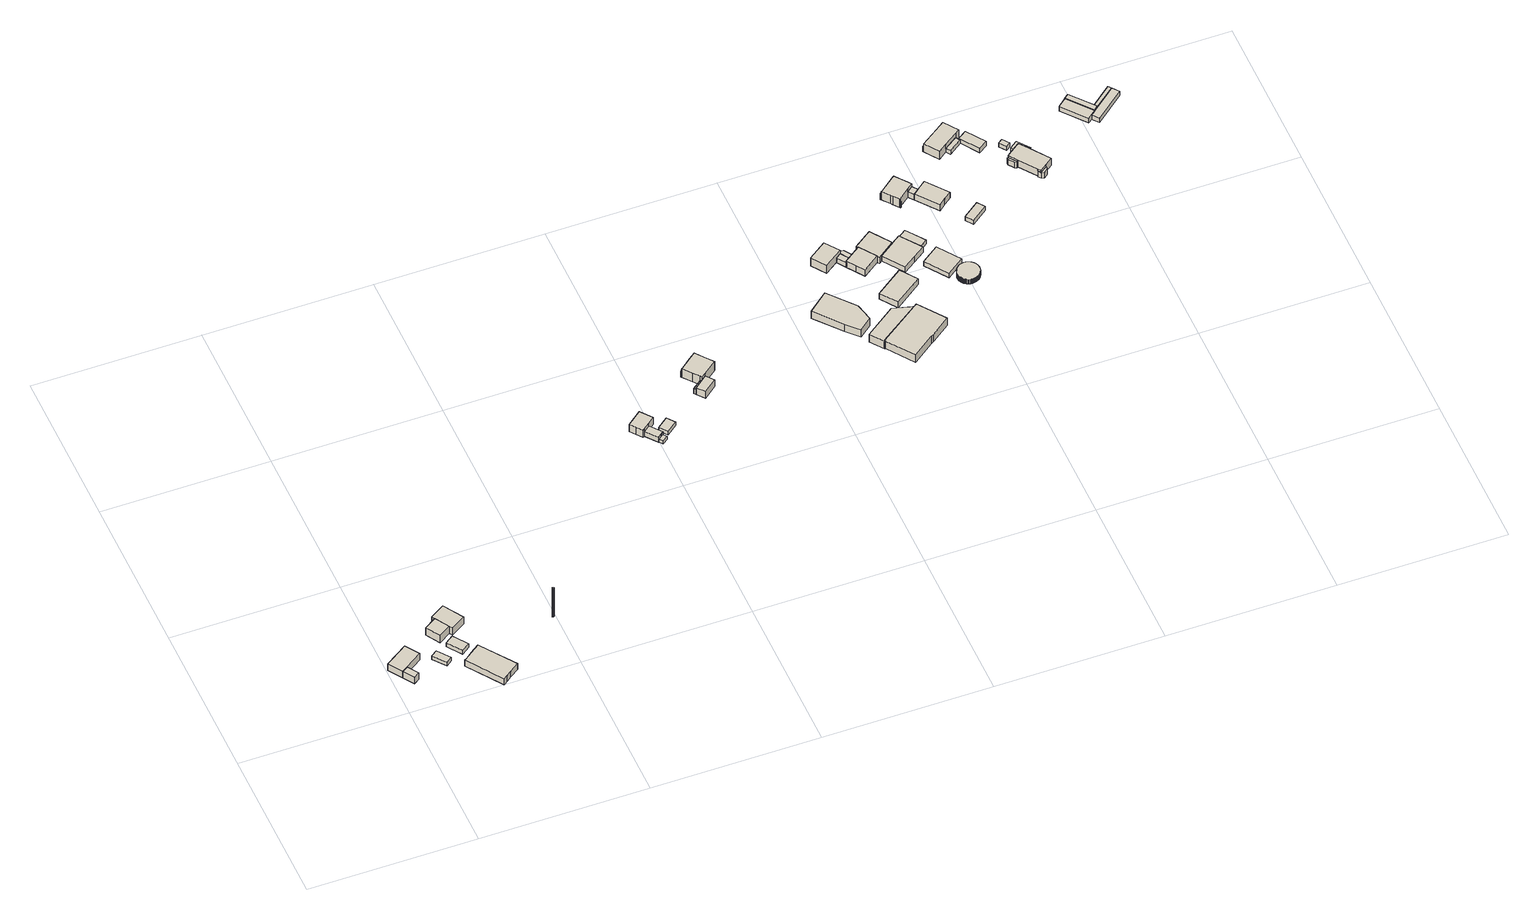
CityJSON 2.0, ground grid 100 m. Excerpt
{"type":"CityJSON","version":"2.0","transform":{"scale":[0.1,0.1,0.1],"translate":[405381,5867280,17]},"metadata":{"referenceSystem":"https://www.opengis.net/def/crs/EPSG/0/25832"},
"CityObjects":{
"building1":{"type":"Building","attributes":{"Gemeindeschluessel":"03454006","AbsoluteHoehe":"18.133","MittlereTraufHoehe":"21.842","Firsthoehe":"24.356","function":"31001_1000","roofType":"5000","measuredHeight":6.22},"address":[{"country":"Germany","locality":"Breddenberg","thoroughfareNumber":"69","thoroughfareName":"Hauptstraße"}],"children":["building1-1","building1-2"],"geometry":[{"type":"MultiSurface","lod":"1","boundaries":[[[0,1,2,3]],[[4,5,6,7]],[[8,9,7,3]],[[5,4,2,1]],[[0,10,11,12,5,1]],[[7,6,0,3]],[[2,4,9,8]],[[10,6,12,11]]]}]},
"building1-1":{"type":"BuildingPart","attributes":{"AbsoluteHoehe":"18.133","MittlereTraufHoehe":"21.842","Firsthoehe":"24.356","roofType":"5000","measuredHeight":6.22},"parents":["building1"],"geometry":[{"type":"MultiSurface","lod":"1","boundaries":[[[13,8,2,14]],[[4,9,15,16]],[[4,16,14,2]],[[15,9,8,13]],[[16,15,13,14]],[[8,9,4,2]]]}]},
"building1-2":{"type":"BuildingPart","attributes":{"BezugspunktDach":"4000","AbsoluteHoehe":"18.133","MittlereTraufHoehe":"21.633","Firsthoehe":"21.633","measuredHeight":3.5},"parents":["building1"],"geometry":[{"type":"MultiSurface","lod":"1","boundaries":[[[11,10,17,18]],[[19,6,12,20]],[[19,20,18,17]],[[6,19,17,10]],[[20,12,11,18]],[[11,12,6,10]]]}]},
"building2":{"type":"Building","attributes":{"Gemeindeschluessel":"03454006","AbsoluteHoehe":"18.242","MittlereTraufHoehe":"21.018","Firsthoehe":"21.018","function":"31001_2000","roofType":"1000","measuredHeight":2.78},"address":[{"country":"Germany","locality":"Breddenberg"}],"geometry":[{"type":"MultiSurface","lod":"1","boundaries":[[[21,22,23,24]],[[25,26,27,28]],[[25,28,24,23]],[[26,25,23,22]],[[27,26,22,21]],[[28,27,21,24]]]}]},
"building3":{"type":"Building","attributes":{"Gemeindeschluessel":"03454006","AbsoluteHoehe":"18.824","MittlereTraufHoehe":"22.311","Firsthoehe":"26.607","function":"31001_1000","roofType":"3100","measuredHeight":7.78},"address":[{"country":"Germany","locality":"Breddenberg","thoroughfareNumber":"67","thoroughfareName":"Hauptstraße"}],"geometry":[{"type":"MultiSurface","lod":"1","boundaries":[[[29,30,31,32]],[[33,34,35,36]],[[33,36,32,31]],[[34,33,31,30]],[[35,34,30,29]],[[36,35,29,32]]]}]},
"building4":{"type":"Building","attributes":{"Gemeindeschluessel":"03454006","AbsoluteHoehe":"18.401","MittlereTraufHoehe":"20.747","Firsthoehe":"22.11","function":"31001_2000","roofType":"5000","measuredHeight":3.71},"address":[{"country":"Germany","locality":"Breddenberg"}],"geometry":[{"type":"MultiSurface","lod":"1","boundaries":[[[37,38,39,40]],[[41,42,43,44]],[[41,44,40,39]],[[42,41,39,38]],[[43,42,38,37]],[[44,43,37,40]]]}]},
"building5":{"type":"Building","attributes":{"Gemeindeschluessel":"03454006","AbsoluteHoehe":"17.993","MittlereTraufHoehe":"22.413","Firsthoehe":"23.243","function":"31001_2000","roofType":"3100","measuredHeight":5.25},"address":[{"country":"Germany","locality":"Breddenberg"}],"geometry":[{"type":"MultiSurface","lod":"1","boundaries":[[[45,46,47,48,49,50,51,52,53]],[[54,55,56,57,58,59,60,61,62]],[[54,62,53,52]],[[55,54,52,51]],[[56,55,51,50]],[[57,56,50,49]],[[58,57,49,48]],[[59,58,48,47]],[[60,59,47,46]],[[61,60,46,45]],[[62,61,45,53]]]}]},
"building6":{"type":"Building","attributes":{"Gemeindeschluessel":"03454006","AbsoluteHoehe":"18.961","MittlereTraufHoehe":"23.711","Firsthoehe":"26.607","function":"31001_2000","roofType":"3100","measuredHeight":7.64},"address":[{"country":"Germany","locality":"Breddenberg"}],"geometry":[{"type":"MultiSurface","lod":"1","boundaries":[[[63,64,65,66,67,29,68,32]],[[69,70,71,72,73,74,75,76]],[[69,76,32,68]],[[70,69,68,29]],[[71,70,29,67]],[[72,71,67,66]],[[73,72,66,65]],[[74,73,65,64]],[[75,74,64,63]],[[76,75,63,32]]]}]},
"building7":{"type":"Building","attributes":{"Gemeindeschluessel":"03454006","AbsoluteHoehe":"18.633","MittlereTraufHoehe":"41.135","Firsthoehe":"41.135","function":"51002_1250","roofType":"1000","measuredHeight":22.5},"address":[{"country":"Germany","locality":"Breddenberg"}],"geometry":[{"type":"MultiSurface","lod":"1","boundaries":[[[77,78,79,80,81,82,83,84,85,86,87,88,89,90,91,92,93,94,95,96,97,98,99,100,101]],[[102,103,104,105,106,107,108,109,110,111,112,113,114,115,116,117,118,119,120,121,122,123,124,125,126]],[[102,126,101,100]],[[103,102,100,99]],[[104,103,99,98]],[[105,104,98,97]],[[106,105,97,96]],[[107,106,96,95]],[[108,107,95,94]],[[109,108,94,93]],[[110,109,93,92]],[[111,110,92,91]],[[112,111,91,90]],[[113,112,90,89]],[[114,113,89,88]],[[115,114,88,87]],[[116,115,87,86]],[[117,116,86,85]],[[118,117,85,84]],[[119,118,84,83]],[[120,119,83,82]],[[121,120,82,81]],[[122,121,81,80]],[[123,122,80,79]],[[124,123,79,78]],[[125,124,78,77]],[[126,125,77,101]]]}]},
"building8":{"type":"Building","attributes":{"Gemeindeschluessel":"03454006","AbsoluteHoehe":"18.29","MittlereTraufHoehe":"22.704","Firsthoehe":"26.331","function":"31001_1000","roofType":"3100","measuredHeight":8.04},"address":[{"country":"Germany","locality":"Breddenberg","thoroughfareNumber":"65","thoroughfareName":"Hauptstraße"}],"geometry":[{"type":"MultiSurface","lod":"1","boundaries":[[[127,128,129,130,131,132,133,134]],[[135,136,137,138,139,140,141,142]],[[135,142,134,133]],[[136,135,133,132]],[[137,136,132,131]],[[138,137,131,130]],[[139,138,130,129]],[[140,139,129,128]],[[141,140,128,127]],[[142,141,127,134]]]}]},
"building9":{"type":"Building","attributes":{"Gemeindeschluessel":"03454006","AbsoluteHoehe":"18.298","MittlereTraufHoehe":"21.545","Firsthoehe":"23.427","function":"31001_2000","roofType":"3100","measuredHeight":5.13},"address":[{"country":"Germany","locality":"Breddenberg"}],"geometry":[{"type":"MultiSurface","lod":"1","boundaries":[[[143,144,145,146,147,148,149,150]],[[151,152,142,153,141,154,155,156]],[[151,156,150,149]],[[152,151,149,148]],[[142,152,148,147]],[[153,142,147,146]],[[141,153,146,145]],[[154,141,145,144]],[[155,154,144,143]],[[156,155,143,150]]]}]},
"building10":{"type":"Building","attributes":{"Gemeindeschluessel":"03454006","AbsoluteHoehe":"18.32","MittlereTraufHoehe":"20.612","Firsthoehe":"20.612","function":"51009_1610","roofType":"1000","measuredHeight":2.29},"address":[{"country":"Germany","locality":"Breddenberg"}],"geometry":[{"type":"MultiSurface","lod":"1","boundaries":[[[157,158,159,160]],[[161,162,151,155]],[[161,155,160,159]],[[162,161,159,158]],[[151,162,158,157]],[[155,151,157,160]]]}]},
"building11":{"type":"Building","attributes":{"Gemeindeschluessel":"03454006","AbsoluteHoehe":"18.269","MittlereTraufHoehe":"20.357","Firsthoehe":"21.75","function":"31001_2000","roofType":"3100","measuredHeight":3.48},"address":[{"country":"Germany","locality":"Breddenberg"}],"geometry":[{"type":"MultiSurface","lod":"1","boundaries":[[[163,164,165,166]],[[167,168,169,170]],[[167,170,166,165]],[[168,167,165,164]],[[169,168,164,163]],[[170,169,163,166]]]}]},
"building12":{"type":"Building","attributes":{"Gemeindeschluessel":"03454006","AbsoluteHoehe":"18.829","MittlereTraufHoehe":"22.67","Firsthoehe":"25.499","function":"31001_2000","roofType":"3300","measuredHeight":6.67},"address":[{"country":"Germany","locality":"Breddenberg"}],"children":["building12-1"],"geometry":[{"type":"MultiSurface","lod":"1","boundaries":[[[171,172,173,174]],[[175,176,177,178]],[[175,178,174,173]],[[176,175,173,172]],[[171,177,179,180,181,172]],[[178,177,171,174]],[[180,179,176,181]]]}]},
"building12-1":{"type":"BuildingPart","attributes":{"AbsoluteHoehe":"18.829","MittlereTraufHoehe":"22.67","Firsthoehe":"22.67","roofType":"1000","measuredHeight":3.84},"parents":["building12"],"geometry":[{"type":"MultiSurface","lod":"1","boundaries":[[[182,181,183,184]],[[185,176,186,187]],[[185,187,184,183]],[[186,176,181,182]],[[187,186,182,184]],[[176,179,180,181]]]}]},
"building13":{"type":"Building","attributes":{"Gemeindeschluessel":"03454006","AbsoluteHoehe":"19.011","MittlereTraufHoehe":"22.985","Firsthoehe":"25.611","function":"51009_1610","roofType":"3100","measuredHeight":6.6},"address":[{"country":"Germany","locality":"Breddenberg"}],"geometry":[{"type":"MultiSurface","lod":"1","boundaries":[[[188,189,190,191]],[[192,193,194,195]],[[192,195,191,190]],[[193,192,190,189]],[[194,193,189,188]],[[195,194,188,191]]]}]},
"building14":{"type":"Building","attributes":{"Gemeindeschluessel":"03454006","AbsoluteHoehe":"19.006","MittlereTraufHoehe":"24.51","Firsthoehe":"28.941","function":"31001_1000","roofType":"3100","measuredHeight":9.94},"address":[{"country":"Germany","locality":"Breddenberg","thoroughfareNumber":"63","thoroughfareName":"Hauptstraße"}],"children":["building14-1","building14-2"],"geometry":[{"type":"MultiSurface","lod":"1","boundaries":[[[196,197,198,199,200,201,202,203,204,205]],[[206,193,192,207,208,209,210,211,212,213]],[[206,213,205,204]],[[203,214,215,204]],[[192,193,203,202]],[[201,216,217,202]],[[208,207,201,200]],[[209,208,200,199]],[[210,209,199,198]],[[211,210,198,197]],[[212,218,219,196]],[[213,212,196,205]],[[214,193,206,215]],[[216,207,192,217]]]}]},
"building14-1":{"type":"BuildingPart","attributes":{"AbsoluteHoehe":"19.006","MittlereTraufHoehe":"23.248","Firsthoehe":"23.248","roofType":"1000","measuredHeight":4.24},"parents":["building14"],"geometry":[{"type":"MultiSurface","lod":"1","boundaries":[[[217,216,220,221]],[[222,207,192,195]],[[222,195,221,220]],[[207,222,220,216]],[[195,192,217,221]],[[192,207,216,217]]]}]},
"building14-2":{"type":"BuildingPart","attributes":{"AbsoluteHoehe":"19.006","MittlereTraufHoehe":"23.248","Firsthoehe":"23.248","roofType":"1000","measuredHeight":4.24},"parents":["building14"],"geometry":[{"type":"MultiSurface","lod":"1","boundaries":[[[215,214,223,224]],[[194,193,206,225]],[[194,225,224,223]],[[193,194,223,214]],[[225,206,215,224]],[[206,193,214,215]]]}]},
"building15":{"type":"Building","attributes":{"Gemeindeschluessel":"03454006","AbsoluteHoehe":"18.223","MittlereTraufHoehe":"23.867","Firsthoehe":"23.867","function":"31001_2720","roofType":"1000","measuredHeight":5.64},"address":[{"country":"Germany","locality":"Breddenberg"}],"geometry":[{"type":"MultiSurface","lod":"1","boundaries":[[[226,227,228,229,230,231]],[[232,233,234,235,236,237]],[[232,237,231,230]],[[233,232,230,229]],[[234,233,229,228]],[[235,234,228,227]],[[236,235,227,226]],[[237,236,226,231]]]}]},
"building16":{"type":"Building","attributes":{"Gemeindeschluessel":"03454006","AbsoluteHoehe":"18.051","MittlereTraufHoehe":"23.087","Firsthoehe":"26.846","function":"31001_2720","roofType":"3100","measuredHeight":8.79},"address":[{"country":"Germany","locality":"Breddenberg"}],"children":["building16-1"],"geometry":[{"type":"MultiSurface","lod":"1","boundaries":[[[238,239,240,241,242,243,244,245,246]],[[247,248,249,250,251,252,253,254,255]],[[247,255,246,245]],[[248,247,245,244]],[[252,251,241,240]],[[253,252,240,239]],[[254,253,239,238]],[[255,254,238,246]],[[249,248,244,243]],[[242,250,249,243]],[[251,250,242,241]]]}]},
"building16-1":{"type":"BuildingPart","attributes":{"BezugspunktDach":"2200","AbsoluteHoehe":"18.051","MittlereTraufHoehe":"24.21","Firsthoehe":"24.21","measuredHeight":6.16},"parents":["building16"],"geometry":[{"type":"MultiSurface","lod":"1","boundaries":[[[256,257,258,259,260,261,262]],[[263,264,251,249,248,265,266]],[[263,266,262,261]],[[264,263,261,260]],[[251,264,260,259]],[[258,243,242,241,259]],[[257,244,243,258]],[[265,248,257,256]],[[266,265,256,262]],[[243,249,250,242]],[[242,250,251,241]],[[244,248,249,243]]]}]},
"building17":{"type":"Building","attributes":{"Gemeindeschluessel":"03454006","AbsoluteHoehe":"18.486","MittlereTraufHoehe":"22.329","Firsthoehe":"27.382","function":"31001_1210","roofType":"5000","measuredHeight":8.9},"address":[{"country":"Germany","locality":"Breddenberg","thoroughfareNumber":"61","thoroughfareName":"Hauptstraße"}],"children":["building17-1","building17-2"],"geometry":[{"type":"MultiSurface","lod":"1","boundaries":[[[267,268,269,270]],[[271,272,273,274]],[[271,274,270,269]],[[268,275,276,277,271,269]],[[267,273,278,279,275,268]],[[274,273,267,270]],[[275,272,277,276]],[[279,278,272,275]]]}]},
"building17-1":{"type":"BuildingPart","attributes":{"AbsoluteHoehe":"18.486","MittlereTraufHoehe":"22.33","Firsthoehe":"22.33","roofType":"1000","measuredHeight":3.84},"parents":["building17"],"geometry":[{"type":"MultiSurface","lod":"1","boundaries":[[[280,281,282,283,276]],[[284,285,286,287,277]],[[284,277,276,283]],[[285,284,283,282]],[[286,285,282,281]],[[287,286,281,280]],[[276,277,288,289]],[[289,288,287,280]]]}]},
"building17-2":{"type":"BuildingPart","attributes":{"AbsoluteHoehe":"18.486","MittlereTraufHoehe":"22.33","Firsthoehe":"22.33","roofType":"1000","measuredHeight":3.84},"parents":["building17"],"geometry":[{"type":"MultiSurface","lod":"1","boundaries":[[[275,279,290,280]],[[291,278,272,287]],[[291,287,280,290]],[[278,291,290,279]],[[272,278,279,275]],[[287,288,289,280]]]}]},
"building18":{"type":"Building","attributes":{"Gemeindeschluessel":"03454006","AbsoluteHoehe":"18.378","MittlereTraufHoehe":"22.64","Firsthoehe":"25.647","function":"31001_2000","roofType":"3100","measuredHeight":7.27},"address":[{"country":"Germany","locality":"Breddenberg"}],"geometry":[{"type":"MultiSurface","lod":"1","boundaries":[[[292,293,294,295,296,297,298]],[[299,300,301,302,303,304,305]],[[299,305,298,297]],[[300,299,297,296]],[[301,300,296,295]],[[302,301,295,294]],[[303,302,294,293]],[[304,303,293,292]],[[305,304,292,298]]]}]},
"building19":{"type":"Building","attributes":{"Gemeindeschluessel":"03454006","AbsoluteHoehe":"18.175","MittlereTraufHoehe":"21.396","Firsthoehe":"24.005","function":"31001_2000","roofType":"3100","measuredHeight":5.83},"address":[{"country":"Germany","locality":"Breddenberg"}],"geometry":[{"type":"MultiSurface","lod":"1","boundaries":[[[306,307,308,309]],[[310,311,312,313]],[[310,313,309,308]],[[311,310,308,307]],[[312,311,307,306]],[[313,312,306,309]]]}]},
"building20":{"type":"Building","attributes":{"Gemeindeschluessel":"03454006","AbsoluteHoehe":"18.23","MittlereTraufHoehe":"21.847","Firsthoehe":"23.659","function":"31001_2720","roofType":"3100","measuredHeight":5.43},"address":[{"country":"Germany","locality":"Breddenberg"}],"children":["building20-1","building20-2"],"geometry":[{"type":"MultiSurface","lod":"1","boundaries":[[[314,315,316,317,318,319,320,321,322,323,324]],[[325,326,327,328,329,330,331,332,333,334,335]],[[325,335,324,323]],[[326,325,323,322]],[[327,326,322,321]],[[328,327,321,320]],[[331,330,318,317]],[[332,331,317,316]],[[315,336,337,316]],[[334,333,315,314]],[[335,334,314,324]],[[319,329,328,320]],[[330,329,319,318]],[[336,333,332,337]]]}]},
"building20-1":{"type":"BuildingPart","attributes":{"AbsoluteHoehe":"18.23","MittlereTraufHoehe":"21.173","Firsthoehe":"21.173","roofType":"1000","measuredHeight":2.94},"parents":["building20"],"geometry":[{"type":"MultiSurface","lod":"1","boundaries":[[[336,338,339,337]],[[340,341,333,332]],[[340,332,337,339]],[[341,340,339,338]],[[333,341,338,336]],[[332,333,336,337]]]}]},
"building20-2":{"type":"BuildingPart","attributes":{"AbsoluteHoehe":"18.23","MittlereTraufHoehe":"21.801","Firsthoehe":"25.517","roofType":"3100","measuredHeight":7.29},"parents":["building20"],"geometry":[{"type":"MultiSurface","lod":"1","boundaries":[[[342,343,344,345,346,347,348,349,350,351]],[[352,353,354,355,356,357,331,330,328,358]],[[352,358,351,350]],[[353,352,350,349]],[[354,353,349,348]],[[355,354,348,347]],[[356,355,347,346]],[[357,356,346,345]],[[331,357,345,344]],[[330,331,344,343]],[[342,320,319,318,343]],[[358,328,342,351]],[[320,328,329,319]],[[319,329,330,318]]]}]},
"building21":{"type":"Building","attributes":{"Gemeindeschluessel":"03454006","AbsoluteHoehe":"17.996","MittlereTraufHoehe":"21.459","Firsthoehe":"21.459","function":"31001_2720","roofType":"1000","measuredHeight":3.46},"address":[{"country":"Germany","locality":"Breddenberg"}],"geometry":[{"type":"MultiSurface","lod":"1","boundaries":[[[359,360,361,362]],[[363,364,365,366]],[[363,366,362,361]],[[364,363,361,360]],[[365,364,360,359]],[[366,365,359,362]]]}]},
"building22":{"type":"Building","attributes":{"Gemeindeschluessel":"03454006","AbsoluteHoehe":"18.054","MittlereTraufHoehe":"21.695","Firsthoehe":"21.695","function":"51003_1201","roofType":"1000","measuredHeight":3.64},"address":[{"country":"Germany","locality":"Breddenberg"}],"geometry":[{"type":"MultiSurface","lod":"1","boundaries":[[[367,368,369,370,371,372,373,374,375,376,377,378,379,380,381,382,383,384,385,386,387,388,389,390,391,392,393,394,395,396,397,398,399,400,401,402,403,404,405,406,407,408,409,410,411,412,413,414,415,416,417,418,419,420,421,422,423,424,425,426,427,428,429,430,431,432,433,434,435,436,437,438,439,440,441,442,443,444,445,446,447,448,449,450,451,452,453,454,455,456,457,458]],[[459,460,461,462,463,464,465,466,467,468,469,470,471,472,473,474,475,476,477,478,479,480,481,482,483,484,485,486,487,488,489,490,491,492,493,494,495,496,497,498,499,500,501,502,503,504,505,506,507,508,509,510,511,512,513,514,515,516,517,518,519,520,521,522,523,524,525,526,527,528,529,530,531,532,533,534,535,536,537,538,539,540,541,542,543,544,545,546,547,548,549,550]],[[459,550,458,457]],[[460,459,457,456]],[[461,460,456,455]],[[462,461,455,454]],[[463,462,454,453]],[[464,463,453,452]],[[465,464,452,451]],[[466,465,451,450]],[[467,466,450,449]],[[468,467,449,448]],[[469,468,448,447]],[[470,469,447,446]],[[471,470,446,445]],[[472,471,445,444]],[[473,472,444,443]],[[474,473,443,442]],[[475,474,442,441]],[[476,475,441,440]],[[477,476,440,439]],[[478,477,439,438]],[[479,478,438,437]],[[480,479,437,436]],[[481,480,436,435]],[[482,481,435,434]],[[483,482,434,433]],[[484,483,433,432]],[[485,484,432,431]],[[486,485,431,430]],[[487,486,430,429]],[[488,487,429,428]],[[489,488,428,427]],[[490,489,427,426]],[[491,490,426,425]],[[492,491,425,424]],[[493,492,424,423]],[[494,493,423,422]],[[495,494,422,421]],[[496,495,421,420]],[[497,496,420,419]],[[498,497,419,418]],[[499,498,418,417]],[[500,499,417,416]],[[501,500,416,415]],[[502,501,415,414]],[[503,502,414,413]],[[504,503,413,412]],[[505,504,412,411]],[[506,505,411,410]],[[507,506,410,409]],[[508,507,409,408]],[[509,508,408,407]],[[510,509,407,406]],[[511,510,406,405]],[[512,511,405,404]],[[513,512,404,403]],[[514,513,403,402]],[[515,514,402,401]],[[516,515,401,400]],[[517,516,400,399]],[[518,517,399,398]],[[519,518,398,397]],[[520,519,397,396]],[[521,520,396,395]],[[522,521,395,394]],[[523,522,394,393]],[[524,523,393,392]],[[525,524,392,391]],[[526,525,391,390]],[[527,526,390,389]],[[528,527,389,388]],[[529,528,388,387]],[[530,529,387,386]],[[531,530,386,385]],[[532,531,385,384]],[[533,532,384,383]],[[534,533,383,382]],[[535,534,382,381]],[[536,535,381,380]],[[537,536,380,379]],[[538,537,379,378]],[[539,538,378,377]],[[540,539,377,376]],[[541,540,376,375]],[[542,541,375,374]],[[543,542,374,373]],[[544,543,373,372]],[[545,544,372,371]],[[546,545,371,370]],[[547,546,370,369]],[[548,547,369,368]],[[549,548,368,367]],[[550,549,367,458]]]}]},
"building23":{"type":"Building","attributes":{"Gemeindeschluessel":"03454006","AbsoluteHoehe":"18.284","MittlereTraufHoehe":"23.957","Firsthoehe":"26.852","function":"31001_1000","roofType":"3100","measuredHeight":8.57},"address":[{"country":"Germany","locality":"Breddenberg","thoroughfareNumber":"59","thoroughfareName":"Hauptstraße"}],"children":["building23-1","building23-2","building23-3","building23-4"],"geometry":[{"type":"MultiSurface","lod":"1","boundaries":[[[551,552,553,554,555,556,557,558,559,560,561,562]],[[563,564,565,566,567,568,569,570,571,572,573,574]],[[561,575,576,562]],[[564,563,561,560]],[[565,564,560,559]],[[566,565,559,558]],[[557,577,578,558]],[[568,567,557,556]],[[555,579,580,556]],[[570,569,555,554]],[[571,570,554,553]],[[572,571,553,552]],[[551,581,582,552]],[[574,573,551,562]],[[575,563,574,576]],[[577,567,566,578]],[[579,569,568,580]],[[581,573,572,582]]]}]},
"building23-1":{"type":"BuildingPart","attributes":{"AbsoluteHoehe":"18.284","MittlereTraufHoehe":"22.879","Firsthoehe":"22.879","roofType":"1000","measuredHeight":4.6},"parents":["building23"],"geometry":[{"type":"MultiSurface","lod":"1","boundaries":[[[580,579,583,584]],[[585,569,568,586]],[[585,586,584,583]],[[569,585,583,579]],[[586,568,580,584]],[[568,569,579,580]]]}]},
"building23-2":{"type":"BuildingPart","attributes":{"AbsoluteHoehe":"18.284","MittlereTraufHoehe":"22.879","Firsthoehe":"22.879","roofType":"1000","measuredHeight":4.6},"parents":["building23"],"geometry":[{"type":"MultiSurface","lod":"1","boundaries":[[[587,588,576,575]],[[574,589,590,563]],[[589,574,576,588]],[[590,589,588,587]],[[563,590,587,575]],[[574,563,575,576]]]}]},
"building23-3":{"type":"BuildingPart","attributes":{"AbsoluteHoehe":"18.284","MittlereTraufHoehe":"22.879","Firsthoehe":"22.879","roofType":"1000","measuredHeight":4.6},"parents":["building23"],"geometry":[{"type":"MultiSurface","lod":"1","boundaries":[[[591,582,581,592,593]],[[594,573,572,595,596]],[[594,596,593,592]],[[573,594,592,581]],[[595,572,582,591]],[[596,595,591,593]],[[572,573,581,582]]]}]},
"building23-4":{"type":"BuildingPart","attributes":{"AbsoluteHoehe":"18.284","MittlereTraufHoehe":"22.879","Firsthoehe":"22.879","roofType":"1000","measuredHeight":4.6},"parents":["building23"],"geometry":[{"type":"MultiSurface","lod":"1","boundaries":[[[578,577,597,598]],[[599,567,566,600]],[[599,600,598,597]],[[567,599,597,577]],[[600,566,578,598]],[[566,567,577,578]]]}]},
"building24":{"type":"Building","attributes":{"Gemeindeschluessel":"03454006","AbsoluteHoehe":"18.442","MittlereTraufHoehe":"22.633","Firsthoehe":"24.799","function":"31001_2000","roofType":"3100","measuredHeight":6.36},"address":[{"country":"Germany","locality":"Breddenberg"}],"geometry":[{"type":"MultiSurface","lod":"1","boundaries":[[[601,602,603,604,605,606,607]],[[608,609,610,611,612,613,614]],[[608,614,607,606]],[[609,608,606,605]],[[610,609,605,604]],[[611,610,604,603]],[[612,611,603,602]],[[613,612,602,601]],[[614,613,601,607]]]}]},
"building25":{"type":"Building","attributes":{"Gemeindeschluessel":"03454006","AbsoluteHoehe":"18.373","MittlereTraufHoehe":"20.759","Firsthoehe":"22.606","function":"31001_2000","roofType":"3100","measuredHeight":4.23},"address":[{"country":"Germany","locality":"Breddenberg"}],"geometry":[{"type":"MultiSurface","lod":"1","boundaries":[[[615,616,617,618]],[[619,620,621,622]],[[619,622,618,617]],[[620,619,617,616]],[[621,620,616,615]],[[622,621,615,618]]]}]},
"building26":{"type":"Building","attributes":{"Gemeindeschluessel":"03454006","AbsoluteHoehe":"18.627","MittlereTraufHoehe":"22.594","Firsthoehe":"27.236","function":"31001_1000","roofType":"3200","measuredHeight":8.61},"address":[{"country":"Germany","locality":"Breddenberg","thoroughfareNumber":"57","thoroughfareName":"Hauptstraße"}],"children":["building26-1","building26-2","building26-3","building26-4"],"geometry":[{"type":"MultiSurface","lod":"1","boundaries":[[[623,624,625,626,627,628,629,630]],[[631,632,633,634,635,636,637,638]],[[629,639,640,641,630]],[[632,631,629,628]],[[633,632,628,627]],[[626,642,643,627]],[[635,634,626,625]],[[624,644,645,625]],[[637,636,624,623]],[[638,637,623,630]],[[639,631,646,640]],[[640,646,638,641]],[[642,634,633,643]],[[644,636,635,645]]]}]},
"building26-1":{"type":"BuildingPart","attributes":{"AbsoluteHoehe":"18.627","MittlereTraufHoehe":"21.739","Firsthoehe":"21.739","roofType":"1000","measuredHeight":3.11},"parents":["building26"],"geometry":[{"type":"MultiSurface","lod":"1","boundaries":[[[647,648,640,639,649]],[[631,646,650,651,652]],[[631,652,649,639]],[[651,650,648,647]],[[652,651,647,649]],[[640,646,631,639]],[[650,646,640,648]]]}]},
"building26-2":{"type":"BuildingPart","attributes":{"AbsoluteHoehe":"18.627","MittlereTraufHoehe":"21.739","Firsthoehe":"21.739","roofType":"1000","measuredHeight":3.11},"parents":["building26"],"geometry":[{"type":"MultiSurface","lod":"1","boundaries":[[[648,653,641,640]],[[638,654,650,646]],[[638,646,640,641]],[[654,638,641,653]],[[650,654,653,648]],[[646,650,648,640]]]}]},
"building26-3":{"type":"BuildingPart","attributes":{"AbsoluteHoehe":"18.627","MittlereTraufHoehe":"22.586","Firsthoehe":"22.586","roofType":"1000","measuredHeight":3.96},"parents":["building26"],"geometry":[{"type":"MultiSurface","lod":"1","boundaries":[[[642,655,656,643]],[[657,658,634,633]],[[657,633,643,656]],[[658,657,656,655]],[[634,658,655,642]],[[633,634,642,643]]]}]},
"building26-4":{"type":"BuildingPart","attributes":{"BezugspunktDach":"4000","AbsoluteHoehe":"18.627","MittlereTraufHoehe":"22.127","Firsthoehe":"22.127","measuredHeight":3.5},"parents":["building26"],"geometry":[{"type":"MultiSurface","lod":"1","boundaries":[[[645,644,659,660]],[[661,636,635,662]],[[661,662,660,659]],[[636,661,659,644]],[[662,635,645,660]],[[635,636,644,645]]]}]},
"building27":{"type":"Building","attributes":{"Gemeindeschluessel":"03454006","BezugspunktDach":"4000","AbsoluteHoehe":"19.016","MittlereTraufHoehe":"22.516","Firsthoehe":"22.516","function":"31001_2000","measuredHeight":3.5},"address":[{"country":"Germany","locality":"Breddenberg"}],"geometry":[{"type":"MultiSurface","lod":"1","boundaries":[[[663,664,665,666,667,668]],[[669,670,671,672,673,674]],[[669,674,668,667]],[[670,669,667,666]],[[671,670,666,665]],[[672,671,665,664]],[[673,672,664,663]],[[674,673,663,668]]]}]},
"building28":{"type":"Building","attributes":{"Gemeindeschluessel":"03454006","AbsoluteHoehe":"19.001","MittlereTraufHoehe":"22.268","Firsthoehe":"22.268","function":"31001_2000","roofType":"1000","measuredHeight":3.27},"address":[{"country":"Germany","locality":"Breddenberg"}],"geometry":[{"type":"MultiSurface","lod":"1","boundaries":[[[675,676,677,678]],[[679,680,681,682]],[[679,682,678,677]],[[680,679,677,676]],[[681,680,676,675]],[[682,681,675,678]]]}]},
"building29":{"type":"Building","attributes":{"Gemeindeschluessel":"03454006","AbsoluteHoehe":"18.839","MittlereTraufHoehe":"22.964","Firsthoehe":"25.908","function":"31001_1000","roofType":"3200","measuredHeight":7.07},"address":[{"country":"Germany","locality":"Breddenberg","thoroughfareNumber":"57A","thoroughfareName":"Hauptstraße"}],"children":["building29-1","building29-2"],"geometry":[{"type":"MultiSurface","lod":"1","boundaries":[[[683,684,685,686,687,688,689,690,691]],[[692,693,694,695,696,697,698,699,700]],[[690,701,702,691]],[[693,692,690,689]],[[688,703,704,689]],[[695,694,688,687]],[[696,695,687,686]],[[697,696,686,685]],[[698,697,685,684]],[[699,698,684,683]],[[691,702,705,683]],[[701,692,700,702]],[[703,694,693,704]],[[702,700,699,705]]]}]},
"building29-1":{"type":"BuildingPart","attributes":{"AbsoluteHoehe":"18.839","MittlereTraufHoehe":"22.964","Firsthoehe":"22.964","roofType":"1000","measuredHeight":4.13},"parents":["building29"],"geometry":[{"type":"MultiSurface","lod":"1","boundaries":[[[706,707,705,702,701,708,709]],[[710,692,700,699,711,712,713]],[[710,713,709,708]],[[692,710,708,701]],[[711,699,705,707]],[[712,711,707,706]],[[713,712,706,709]],[[700,692,701,702]],[[699,700,702,705]]]}]},
"building29-2":{"type":"BuildingPart","attributes":{"BezugspunktDach":"2200","AbsoluteHoehe":"18.839","MittlereTraufHoehe":"22.964","Firsthoehe":"22.964","measuredHeight":4.13},"parents":["building29"],"geometry":[{"type":"MultiSurface","lod":"1","boundaries":[[[714,715,716,704,703,717]],[[694,693,718,719,720,721]],[[694,721,717,703]],[[718,693,704,716]],[[719,718,716,715]],[[720,719,715,714]],[[721,720,714,717]],[[693,694,703,704]]]}]},
"building30":{"type":"Building","attributes":{"Gemeindeschluessel":"03454006","AbsoluteHoehe":"19.02","MittlereTraufHoehe":"21.924","Firsthoehe":"21.924","function":"31001_2000","roofType":"1000","measuredHeight":2.9},"address":[{"country":"Germany","locality":"Breddenberg"}],"geometry":[{"type":"MultiSurface","lod":"1","boundaries":[[[722,723,724,725,726,727,728,729]],[[730,731,732,733,734,735,736,737]],[[730,737,729,728]],[[731,730,728,727]],[[732,731,727,726]],[[733,732,726,725]],[[734,733,725,724]],[[735,734,724,723]],[[736,735,723,722]],[[737,736,722,729]]]}]},
"building31":{"type":"Building","attributes":{"Gemeindeschluessel":"03454006","AbsoluteHoehe":"18.378","MittlereTraufHoehe":"22.123","Firsthoehe":"23.236","function":"31001_2720","roofType":"2100","measuredHeight":4.86},"address":[{"country":"Germany","locality":"Breddenberg"}],"children":["building31-1"],"geometry":[{"type":"MultiSurface","lod":"1","boundaries":[[[738,739,740,741,742]],[[743,744,745,746,747]],[[743,747,742,741]],[[744,743,741,740]],[[739,748,749,740]],[[746,745,739,738]],[[747,746,738,742]],[[748,745,744,749]]]}]},
"building31-1":{"type":"BuildingPart","attributes":{"AbsoluteHoehe":"18.378","MittlereTraufHoehe":"21.991","Firsthoehe":"22.349","roofType":"2100","measuredHeight":3.97},"parents":["building31"],"geometry":[{"type":"MultiSurface","lod":"1","boundaries":[[[750,751,752,749,748]],[[744,753,754,755,745]],[[753,744,749,752]],[[754,753,752,751]],[[755,754,751,750]],[[745,755,750,748]],[[744,745,748,749]]]}]},
"building32":{"type":"Building","attributes":{"Gemeindeschluessel":"03454006","AbsoluteHoehe":"18.475","MittlereTraufHoehe":"22.525","Firsthoehe":"23.336","function":"51009_1610","roofType":"2100","measuredHeight":4.86},"address":[{"country":"Germany","locality":"Breddenberg"}],"children":["building32-1"],"geometry":[{"type":"MultiSurface","lod":"1","boundaries":[[[756,757,758,759]],[[760,761,762,763]],[[760,763,759,758]],[[761,760,758,757]],[[762,761,757,756]],[[759,764,765,766,762,756]],[[764,763,766,765]]]}]},
"building32-1":{"type":"BuildingPart","attributes":{"AbsoluteHoehe":"18.475","MittlereTraufHoehe":"21.837","Firsthoehe":"22.086","roofType":"2100","measuredHeight":3.61},"parents":["building32"],"geometry":[{"type":"MultiSurface","lod":"1","boundaries":[[[765,764,767,768]],[[769,763,766,770]],[[769,770,768,767]],[[763,769,767,764]],[[770,766,765,768]],[[765,766,763,764]]]}]}
},
"vertices":[
[142,423,61],[8,333,61],[63,252,61],[197,341,61],[63,252,11],[8,333,11],[142,423,11],[197,341,11],[97,274,61],[97,274,11],[142,423,46],[40,354,46],[40,354,11],
[140,210,61],[106,188,61],[140,210,11],[106,188,11],
[142,424,46],[40,355,46],[142,424,11],[40,355,11],
[259,318,40],[318,243,40],[353,270,40],[294,345,40],[353,270,12],[318,243,12],[259,318,12],[294,345,12],
[365,537,75],[293,492,75],[344,410,75],[416,454,75],[344,410,18],[293,492,18],[365,537,18],[416,454,18],
[365,375,44],[427,289,44],[476,323,44],[414,410,44],[476,323,14],[427,289,14],[365,375,14],[414,410,14],
[553,1,57],[577,18,57],[607,39,57],[661,78,57],[549,236,57],[514,285,57],[460,246,57],[420,217,57],[406,208,57],[420,217,10],[460,246,10],[514,285,10],[549,236,10],[661,78,10],[607,39,10],[577,18,10],[553,1,10],[406,208,10],
[428,436,75],[513,489,75],[476,549,75],[439,609,75],[354,555,75],[391,496,75],[391,496,20],[365,537,20],[354,555,20],[439,609,20],[476,549,20],[513,489,20],[428,436,20],[416,454,20],
[978,365,241],[978,364,241],[979,362,241],[980,361,241],[981,360,241],[982,360,241],[983,360,241],[984,360,241],[985,360,241],[987,361,241],[988,362,241],[988,364,241],[988,365,241],[988,366,241],[988,367,241],[987,368,241],[986,369,241],[985,369,241],[984,370,241],[983,370,241],[982,369,241],[980,369,241],[980,368,241],[979,367,241],[979,366,241],[979,367,16],[980,368,16],[980,369,16],[982,369,16],[983,370,16],[984,370,16],[985,369,16],[986,369,16],[987,368,16],[988,367,16],[988,366,16],[988,365,16],[988,364,16],[988,362,16],[987,361,16],[985,360,16],[984,360,16],[983,360,16],[982,360,16],[981,360,16],[980,361,16],[979,362,16],[978,364,16],[978,365,16],[979,366,16],
[1975,1444,69],[2015,1475,69],[1987,1510,69],[1960,1544,69],[1875,1476,69],[1902,1442,69],[1929,1407,69],[1938,1414,69],[1929,1407,13],[1902,1442,13],[1875,1476,13],[1960,1544,13],[1987,1510,13],[2015,1475,13],[1975,1444,13],[1938,1414,13],
[2025,1370,51],[2031,1374,51],[1975,1444,51],[1956,1429,51],[1938,1414,51],[1993,1344,51],[1994,1345,51],[2012,1359,51],[1994,1345,13],[1993,1344,13],[1956,1429,13],[2031,1374,13],[2025,1370,13],[2012,1359,13],
[1994,1345,36],[2012,1322,36],[2044,1347,36],[2025,1370,36],[2044,1347,13],[2012,1322,13],
[2088,1470,41],[2024,1420,41],[2061,1373,41],[2124,1423,41],[2061,1373,13],[2024,1420,13],[2088,1470,13],[2124,1423,13],
[2389,1653,71],[2311,1590,71],[2348,1545,71],[2425,1607,71],[2348,1545,18],[2311,1590,18],[2389,1653,18],[2425,1607,18],[2366,1634,18],[2366,1634,57],[2311,1590,57],
[2302,1601,57],[2365,1634,57],[2357,1645,57],[2365,1634,18],[2302,1601,18],[2357,1645,18],
[2285,1742,73],[2290,1736,73],[2349,1783,73],[2344,1789,73],[2349,1783,20],[2290,1736,20],[2285,1742,20],[2344,1789,20],
[2357,1645,91],[2365,1634,91],[2389,1653,91],[2468,1715,91],[2429,1765,91],[2389,1815,91],[2349,1783,91],[2290,1736,91],[2286,1734,91],[2326,1684,91],[2286,1734,20],[2389,1815,20],[2429,1765,20],[2468,1715,20],[2389,1653,20],[2365,1634,20],[2357,1645,20],[2326,1684,20],[2290,1736,62],[2286,1734,62],[2389,1815,62],[2349,1783,62],[2366,1634,20],[2366,1634,91],
[2384,1822,62],[2344,1789,62],[2384,1822,20],
[2285,1742,62],[2282,1740,62],[2282,1740,20],
[3100,1883,69],[3231,1726,69],[3298,1654,69],[3373,1714,69],[3348,1825,69],[3217,1981,69],[3348,1825,12],[3373,1714,12],[3298,1654,12],[3231,1726,12],[3100,1883,12],[3217,1981,12],
[3648,1478,70],[3761,1560,70],[3645,1719,70],[3623,1704,70],[3514,1626,70],[3384,1533,70],[3388,1527,70],[3501,1371,70],[3631,1466,70],[3501,1371,11],[3388,1527,11],[3384,1533,11],[3514,1626,11],[3623,1704,11],[3645,1719,11],[3761,1560,11],[3648,1478,11],[3631,1466,11],
[3385,1525,72],[3388,1527,72],[3384,1533,72],[3623,1704,72],[3622,1706,72],[3508,1739,72],[3325,1606,72],[3508,1739,11],[3622,1706,11],[3385,1525,11],[3325,1606,11],
[3300,2156,79],[3408,2232,79],[3348,2317,79],[3240,2241,79],[3348,2317,15],[3408,2232,15],[3300,2156,15],[3240,2241,15],[3408,2232,53],[3405,2237,53],[3405,2237,15],[3378,2211,15],[3378,2211,53],
[3445,2180,53],[3468,2197,53],[3434,2245,53],[3420,2248,53],[3420,2248,15],[3434,2245,15],[3468,2197,15],[3445,2180,15],[3409,2232,15],[3409,2232,53],
[3415,2159,53],[3415,2159,15],
[3484,2061,65],[3583,2130,65],[3548,2180,65],[3513,2229,65],[3468,2197,65],[3415,2159,65],[3450,2110,65],[3415,2159,14],[3468,2197,14],[3513,2229,14],[3548,2180,14],[3583,2130,14],[3484,2061,14],[3450,2110,14],
[3658,1996,57],[3494,1878,57],[3564,1780,57],[3728,1899,57],[3564,1780,12],[3494,1878,12],[3658,1996,12],[3728,1899,12],
[3841,2108,54],[3830,2124,54],[3750,2234,54],[3697,2196,54],[3697,2195,54],[3680,2183,54],[3610,2132,54],[3697,2010,54],[3696,2009,54],[3697,2007,54],[3769,2058,54],[3697,2007,12],[3696,2009,12],[3697,2010,12],[3610,2132,12],[3680,2183,12],[3697,2195,12],[3697,2196,12],[3750,2234,12],[3830,2124,12],[3841,2108,12],[3769,2058,12],[3830,2124,42],[3750,2234,42],
[3880,2160,42],[3800,2271,42],[3800,2271,12],[3880,2160,12],
[3610,2132,61],[3697,2195,61],[3697,2196,61],[3654,2256,61],[3611,2317,61],[3505,2241,61],[3513,2229,61],[3548,2180,61],[3583,2130,61],[3592,2119,61],[3583,2130,12],[3548,2180,12],[3513,2229,12],[3505,2241,12],[3611,2317,12],[3654,2256,12],[3592,2119,12],
[3808,2017,45],[3903,1884,45],[4007,1958,45],[3912,2092,45],[4007,1958,10],[3903,1884,10],[3808,2017,10],[3912,2092,10],
[3946,1840,47],[3947,1836,47],[3949,1833,47],[3951,1830,47],[3953,1827,47],[3954,1824,47],[3956,1821,47],[3959,1819,47],[3961,1816,47],[3964,1814,47],[3967,1811,47],[3970,1809,47],[3975,1806,47],[3981,1803,47],[3987,1801,47],[3993,1799,47],[3999,1798,47],[4006,1797,47],[4012,1798,47],[4018,1798,47],[4024,1800,47],[4029,1801,47],[4035,1804,47],[4039,1806,47],[4044,1809,47],[4048,1812,47],[4051,1815,47],[4055,1818,47],[4058,1822,47],[4060,1825,47],[4062,1828,47],[4064,1832,47],[4066,1835,47],[4067,1838,47],[4068,1841,47],[4069,1844,47],[4070,1848,47],[4071,1851,47],[4071,1855,47],[4072,1859,47],[4072,1863,47],[4071,1868,47],[4071,1872,47],[4070,1877,47],[4069,1882,47],[4067,1887,47],[4065,1892,47],[4062,1897,47],[4058,1902,47],[4055,1906,47],[4050,1910,47],[4045,1914,47],[4040,1918,47],[4034,1921,47],[4029,1923,47],[4022,1925,47],[4016,1926,47],[4010,1927,47],[4007,1927,47],[4005,1927,47],[4001,1927,47],[3996,1926,47],[3992,1925,47],[3988,1924,47],[3985,1923,47],[3981,1922,47],[3978,1920,47],[3975,1919,47],[3972,1917,47],[3969,1915,47],[3967,1913,47],[3964,1910,47],[3961,1908,47],[3958,1905,47],[3955,1901,47],[3952,1897,47],[3952,1896,47],[3951,1894,47],[3948,1890,47],[3947,1886,47],[3945,1883,47],[3944,1879,47],[3943,1875,47],[3943,1872,47],[3942,1869,47],[3942,1866,47],[3942,1862,47],[3942,1858,47],[3943,1855,47],[3943,1851,47],[3944,1846,47],[3945,1842,47],[3944,1846,11],[3943,1851,11],[3943,1855,11],[3942,1858,11],[3942,1862,11],[3942,1866,11],[3942,1869,11],[3943,1872,11],[3943,1875,11],[3944,1879,11],[3945,1883,11],[3947,1886,11],[3948,1890,11],[3951,1894,11],[3952,1896,11],[3952,1897,11],[3955,1901,11],[3958,1905,11],[3961,1908,11],[3964,1910,11],[3967,1913,11],[3969,1915,11],[3972,1917,11],[3975,1919,11],[3978,1920,11],[3981,1922,11],[3985,1923,11],[3988,1924,11],[3992,1925,11],[3996,1926,11],[4001,1927,11],[4005,1927,11],[4007,1927,11],[4010,1927,11],[4016,1926,11],[4022,1925,11],[4029,1923,11],[4034,1921,11],[4040,1918,11],[4045,1914,11],[4050,1910,11],[4055,1906,11],[4058,1902,11],[4062,1897,11],[4065,1892,11],[4067,1887,11],[4069,1882,11],[4070,1877,11],[4071,1872,11],[4071,1868,11],[4072,1863,11],[4072,1859,11],[4071,1855,11],[4071,1851,11],[4070,1848,11],[4069,1844,11],[4068,1841,11],[4067,1838,11],[4066,1835,11],[4064,1832,11],[4062,1828,11],[4060,1825,11],[4058,1822,11],[4055,1818,11],[4051,1815,11],[4048,1812,11],[4044,1809,11],[4039,1806,11],[4035,1804,11],[4029,1801,11],[4024,1800,11],[4018,1798,11],[4012,1798,11],[4006,1797,11],[3999,1798,11],[3993,1799,11],[3987,1801,11],[3981,1803,11],[3975,1806,11],[3970,1809,11],[3967,1811,11],[3964,1814,11],[3961,1816,11],[3959,1819,11],[3956,1821,11],[3954,1824,11],[3953,1827,11],[3951,1830,11],[3949,1833,11],[3947,1836,11],[3946,1840,11],[3945,1842,11],
[3916,2515,79],[3950,2542,79],[3930,2568,79],[3915,2587,79],[3880,2631,79],[3877,2629,79],[3781,2553,79],[3777,2551,79],[3812,2506,79],[3823,2492,79],[3847,2462,79],[3850,2464,79],[3847,2462,13],[3823,2492,13],[3812,2506,13],[3777,2551,13],[3781,2553,13],[3877,2629,13],[3880,2631,13],[3915,2587,13],[3930,2568,13],[3950,2542,13],[3916,2515,13],[3850,2464,13],[3847,2462,59],[3850,2464,59],[3781,2553,59],[3777,2551,59],[3880,2631,59],[3877,2629,59],[3916,2515,59],[3950,2542,59],
[3876,2637,59],[3872,2634,59],[3876,2637,13],[3872,2634,13],
[3851,2456,59],[3855,2459,59],[3855,2459,13],[3851,2456,13],
[3948,2541,59],[3941,2483,59],[3973,2509,59],[3941,2483,13],[3948,2541,13],[3973,2509,13],
[3776,2559,59],[3773,2556,59],[3776,2559,13],[3773,2556,13],
[4040,2357,60],[4082,2390,60],[4125,2423,60],[4026,2550,60],[3983,2517,60],[3973,2509,60],[3941,2483,60],[3973,2509,14],[3983,2517,14],[4026,2550,14],[4125,2423,14],[4082,2390,14],[4040,2357,14],[3941,2483,14],
[4235,2310,47],[4139,2239,47],[4171,2195,47],[4268,2266,47],[4171,2195,14],[4139,2239,14],[4235,2310,14],[4268,2266,14],
[4334,2816,79],[4276,2900,79],[4273,2898,79],[4225,2865,79],[4119,2791,79],[4178,2707,79],[4230,2744,79],[4310,2799,79],[4230,2744,16],[4178,2707,16],[4119,2791,16],[4225,2865,16],[4273,2898,16],[4276,2900,16],[4334,2816,16],[4310,2799,16],[4230,2744,47],[4307,2797,47],[4310,2799,47],[4225,2865,56],[4119,2791,56],[4276,2900,51],[4273,2898,51],[4307,2797,16],
[4325,2773,47],[4320,2779,47],[4247,2719,47],[4320,2779,16],[4325,2773,16],[4247,2719,16],
[4322,2780,47],[4322,2780,16],
[4222,2869,56],[4116,2795,56],[4116,2795,16],[4222,2869,16],
[4273,2904,51],[4270,2902,51],[4273,2904,16],[4270,2902,16],
[4325,2773,55],[4396,2667,55],[4449,2702,55],[4372,2814,55],[4322,2780,55],[4320,2779,55],[4322,2780,20],[4372,2814,20],[4449,2702,20],[4396,2667,20],[4325,2773,20],[4320,2779,20],
[4508,2669,53],[4539,2629,53],[4563,2647,53],[4533,2687,53],[4563,2647,20],[4539,2629,20],[4508,2669,20],[4533,2687,20],
[4678,2407,74],[4721,2439,74],[4632,2560,74],[4596,2607,74],[4572,2589,74],[4513,2545,74],[4549,2497,74],[4625,2394,74],[4637,2377,74],[4625,2394,18],[4549,2497,18],[4513,2545,18],[4572,2589,18],[4596,2607,18],[4632,2560,18],[4721,2439,18],[4678,2407,18],[4637,2377,18],[4625,2394,60],[4637,2377,60],[4513,2545,60],[4549,2497,60],[4678,2407,60],
[4654,2368,60],[4677,2385,60],[4624,2386,60],[4635,2372,60],[4624,2386,18],[4677,2385,18],[4654,2368,18],[4635,2372,18],
[4507,2530,60],[4532,2495,60],[4543,2492,60],[4507,2541,60],[4543,2492,18],[4532,2495,18],[4507,2530,18],[4507,2541,18],
[4554,2613,49],[4572,2589,49],[4596,2607,49],[4632,2560,49],[4656,2577,49],[4655,2578,49],[4653,2577,49],[4601,2648,49],[4653,2577,20],[4655,2578,20],[4656,2577,20],[4632,2560,20],[4596,2607,20],[4572,2589,20],[4554,2613,20],[4601,2648,20],
[5028,2657,51],[5051,2676,51],[5078,2698,51],[4962,2839,51],[4912,2798,51],[4962,2839,14],[5078,2698,14],[5051,2676,14],[5028,2657,14],[4912,2798,14],[5051,2676,47],[5078,2698,47],
[5083,2637,47],[5258,2782,47],[5227,2820,47],[5227,2820,14],[5258,2782,14],[5083,2637,14],
[4987,2860,55],[4962,2839,55],[5078,2698,55],[5103,2719,55],[5078,2698,15],[4962,2839,15],[4987,2860,15],[5103,2719,15],[5103,2719,48],[5089,2737,48],[5089,2737,15],
[5227,2820,48],[5212,2838,48],[5227,2820,15],[5212,2838,15]
]}
